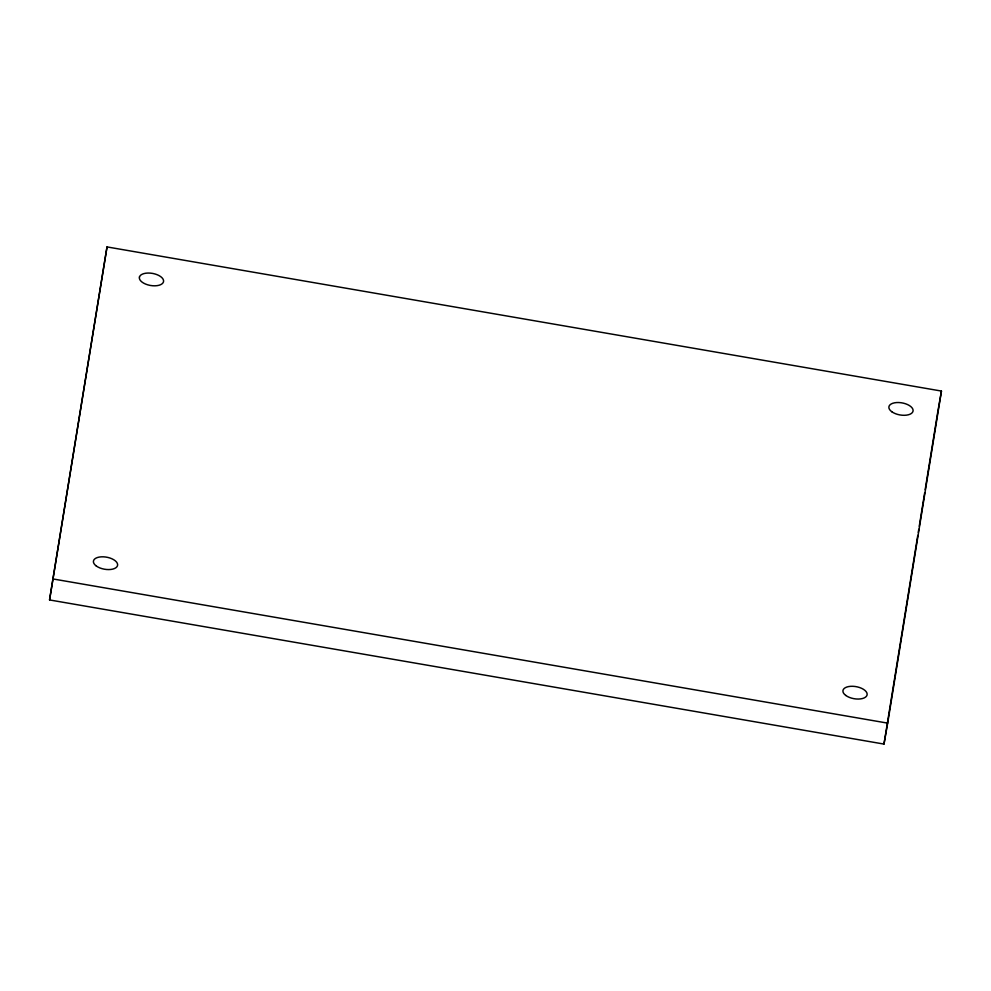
<?xml version="1.0" encoding="UTF-8"?>
<svg xmlns="http://www.w3.org/2000/svg" width="991" height="991" viewBox="0 0 991 991"><rect width="100%" height="100%" fill="white"/><g stroke="black" fill="none" stroke-linecap="round" stroke-linejoin="round"><path stroke-width="1.49" d="M49.55 599.939L107.016 246.92L941.45 391.061L887.688 723.133L883.984 744.08L49.55 599.939L107.016 246.92M883.984 744.08L917.777 535.4M918.273 532.353L918.768 529.305M919.264 526.258L924.69 492.75M925.173 489.703L937.759 412.008M938.019 410.522L941.45 391.061M53.241 578.992L887.688 723.133M139.471 276.923L139.372 277.344A12.264 6.119 10 0 0 149.629 285.309L150.483 285.47A12.264 6.119 10 0 0 163.453 281.94L163.552 281.518A12.264 6.119 10 0 0 153.283 273.553L152.441 273.392A12.264 6.119 10 0 0 139.471 276.923M891.739 411.699A12.264 6.119 10 0 0 912.414 412.479A12.264 6.119 10 0 0 898.8 402.532A12.264 6.119 10 0 0 891.739 411.699M845.794 695.459A12.264 6.119 10 0 0 866.456 696.239A12.264 6.119 10 0 0 852.855 686.292A12.264 6.119 10 0 0 845.794 695.459M96.276 565.985A12.264 6.119 10 0 0 116.938 566.765A12.264 6.119 10 0 0 103.324 556.818A12.264 6.119 10 0 0 96.276 565.985"/></g></svg>
